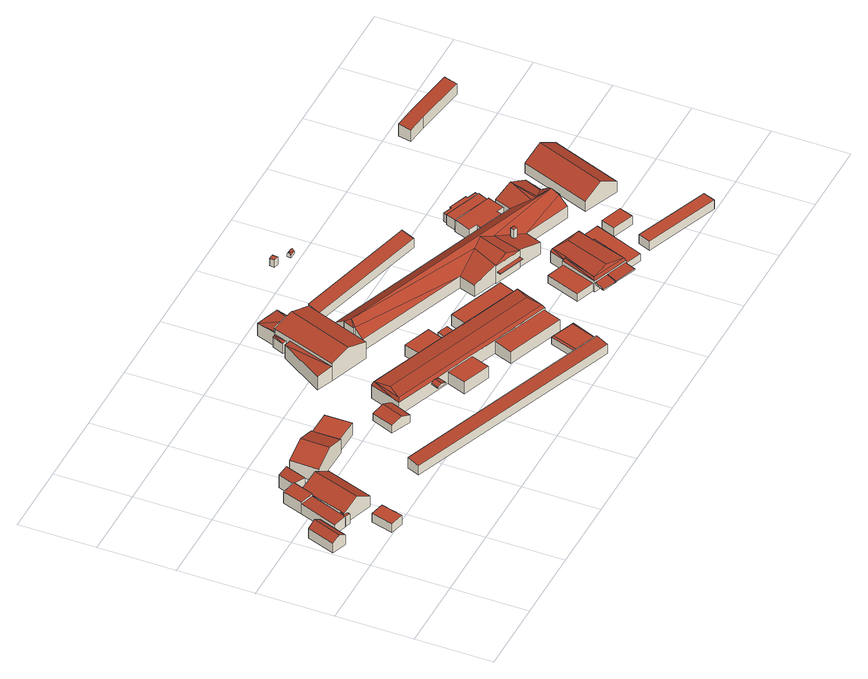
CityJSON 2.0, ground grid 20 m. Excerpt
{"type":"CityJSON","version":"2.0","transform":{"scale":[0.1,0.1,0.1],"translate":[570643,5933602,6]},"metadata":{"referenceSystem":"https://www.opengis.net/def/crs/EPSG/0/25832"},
"CityObjects":{
"building1":{"type":"Building","attributes":{"Grundfläche 2D":"32.714798","Grundhöhe NN":"6.305"},"geometry":[{"type":"Solid","lod":"3","boundaries":[[[[0,1,2,3]],[[4,1,0,5]],[[3,2,6,7]],[[5,0,3,7,8]],[[4,5,8,9]],[[6,2,1,4,9]],[[7,6,9,8]]]],"semantics":{"surfaces":[{"type":"RoofSurface"},{"type":"WallSurface"},{"type":"GroundSurface"}],"values":[[0,0,1,1,1,1,2]]}}]},
"building2":{"type":"Building","attributes":{"Grundfläche 2D":"22.353680","Grundhöhe NN":"6.291"},"geometry":[{"type":"Solid","lod":"3","boundaries":[[[[10,11,12,13]],[[14,15,13,12]],[[15,16,10,13]],[[16,17,11,10]],[[17,14,12,11]],[[17,16,15,14]]]],"semantics":{"surfaces":[{"type":"RoofSurface"},{"type":"WallSurface"},{"type":"GroundSurface"}],"values":[[0,1,1,1,1,2]]}}]},
"building3":{"type":"Building","attributes":{"Grundfläche 2D":"176.101516","Grundhöhe NN":"6.305"},"geometry":[{"type":"Solid","lod":"3","boundaries":[[[[18,19,20,21]],[[22,23,18,21,24,25,26]],[[27,28,29,30,31,32,33]],[[34,35,36,37]],[[38,39,40,41,42,43]],[[24,21,20,44,45]],[[25,24,45,46,40,26]],[[26,40,39,22]],[[47,19,18,23,22,39,38,48]],[[20,19,47,44]],[[30,29,49,50]],[[31,30,50,51]],[[28,27,52,53]],[[54,52,27,33,32,31,51,55,42,41]],[[36,56,57,58,37]],[[37,58,49,29,34]],[[34,29,28,35]],[[36,35,28,53,57,56]],[[41,40,46,54]],[[43,42,55,59]],[[38,43,59,48]],[[53,52,54,46,45,44,47,48,59,55,51,50,49,58,57]]]],"semantics":{"surfaces":[{"type":"RoofSurface"},{"type":"WallSurface"},{"type":"GroundSurface"}],"values":[[0,0,0,0,0,1,1,1,1,1,1,1,1,1,1,1,1,1,1,1,1,2]]}}]},
"building4":{"type":"Building","attributes":{"Grundfläche 2D":"18.854319","Grundhöhe NN":"6.305"},"geometry":[{"type":"Solid","lod":"3","boundaries":[[[[60,61,62,63,56]],[[63,64,57,65,60,56]],[[61,60,65,66]],[[62,61,66,67]],[[63,62,67,64]],[[65,57,64,67,66]]]],"semantics":{"surfaces":[{"type":"RoofSurface"},{"type":"WallSurface"},{"type":"GroundSurface"}],"values":[[0,1,1,1,1,2]]}}]},
"building5":{"type":"Building","attributes":{"Grundfläche 2D":"137.521249","Grundhöhe NN":"6.530"},"geometry":[{"type":"Solid","lod":"3","boundaries":[[[[68,69,70,71]],[[70,69,72,73,74]],[[75,76,77,78]],[[72,69,68,79,80]],[[76,81,82,74,73,72,80,83,77]],[[71,70,74,82,84]],[[68,71,84,79]],[[78,77,83,85]],[[75,78,85,86]],[[76,75,86,81]],[[81,86,85,83,80,79,84,82]]]],"semantics":{"surfaces":[{"type":"RoofSurface"},{"type":"WallSurface"},{"type":"GroundSurface"}],"values":[[0,0,0,1,1,1,1,1,1,1,2]]}}]},
"building6":{"type":"Building","attributes":{"Grundfläche 2D":"35.312991","Grundhöhe NN":"6.864"},"geometry":[{"type":"Solid","lod":"3","boundaries":[[[[87,88,89,90,91]],[[92,88,87,93]],[[91,90,94,95]],[[90,89,96,94]],[[93,87,91,95,97]],[[92,93,97,98]],[[89,88,92,98,96]],[[98,97,95,94,96]]]],"semantics":{"surfaces":[{"type":"RoofSurface"},{"type":"WallSurface"},{"type":"GroundSurface"}],"values":[[0,0,1,1,1,1,1,2]]}}]},
"building7":{"type":"Building","attributes":{"Grundfläche 2D":"219.039097","Grundhöhe NN":"6.607"},"geometry":[{"type":"Solid","lod":"3","boundaries":[[[[99,100,101,102,103]],[[99,103,104,105]],[[100,99,105,106]],[[101,100,106,107]],[[104,103,102,101,107,108]],[[108,107,106,105,104]]]],"semantics":{"surfaces":[{"type":"RoofSurface"},{"type":"WallSurface"},{"type":"GroundSurface"}],"values":[[0,1,1,1,1,2]]}}]},
"building8":{"type":"Building","attributes":{"Grundfläche 2D":"287.566598","Grundhöhe NN":"6.319"},"geometry":[{"type":"Solid","lod":"3","boundaries":[[[[109,110,111]],[[112,110,109]],[[112,109,113]],[[114,115,116]],[[114,116,117]],[[118,117,119]],[[114,117,118]],[[118,119,120]],[[121,122,123]],[[124,122,121]],[[125,126,127,128,129]],[[130,131,125,129,132,133]],[[113,109,134,135]],[[112,113,135,136]],[[110,112,136,137]],[[116,115,138,139]],[[117,116,139,140]],[[117,140,134,109,119]],[[119,109,111,120]],[[121,123,141,142]],[[124,121,142,143]],[[122,124,143,144]],[[127,126,145,146]],[[114,118,132,129,128,127,146,138,115]],[[132,118,120,133]],[[110,137,141,123,122,131,130,133,120,111]],[[125,131,122,144,145,126]],[[143,142,141,137,136,135,134,140,139,138,146,145,144]]]],"semantics":{"surfaces":[{"type":"RoofSurface"},{"type":"WallSurface"},{"type":"GroundSurface"}],"values":[[0,0,0,0,0,0,0,0,0,0,0,0,1,1,1,1,1,1,1,1,1,1,1,1,1,1,1,2]]}}]},
"building9":{"type":"Building","attributes":{"Grundfläche 2D":"686.457080","Grundhöhe NN":"6.694"},"children":["building9-1"],"geometry":[{"type":"Solid","lod":"3","boundaries":[[[[147,148,149,150]],[[151,152,153,154]],[[155,156,157,158]],[[159,160,161]],[[159,162,163,160]],[[161,160,164]],[[165,166,164,167,168]],[[164,160,167]],[[169,170,171,172,173,174,175,176,163,162]],[[175,168,167,176]],[[177,178,163,176]],[[178,177,167,160]],[[176,167,177]],[[178,160,163]],[[179,180,181,182]],[[183,184,185,186]],[[162,159,161,187,188]],[[182,181,189,190,150,149,191,192,175,174,173,172,171,170,169,162,188,193]],[[168,175,192,194]],[[153,152,195,196,186,185,197,198,157,156,199,187,161,164,166,165,168,194,200]],[[147,150,190,201]],[[148,147,201,202]],[[149,148,202,191]],[[154,153,200,203]],[[151,154,203,204]],[[152,151,204,195]],[[158,157,198,205]],[[155,158,205,206]],[[156,155,206,199]],[[179,182,193,207]],[[180,179,207,208]],[[181,180,208,189]],[[183,186,196,209]],[[184,183,209,210]],[[185,184,210,197]],[[208,207,193,188,187,199,206,205,198,197,210,209,196,195,204,203,200,194,192,191,202,201,190,189]]]],"semantics":{"surfaces":[{"type":"RoofSurface"},{"type":"WallSurface"},{"type":"GroundSurface"}],"values":[[0,0,0,0,0,0,0,0,0,0,0,0,0,0,0,0,1,1,1,1,1,1,1,1,1,1,1,1,1,1,1,1,1,1,1,2]]}}]},
"building9-1":{"type":"BuildingInstallation","parents":["building9"],"geometry":[{"type":"MultiSurface","lod":"3","boundaries":[[[211,212,213,214]],[[214,213,215,216]],[[212,217,218,215,213]],[[216,215,218,219]],[[211,214,216,219,220]],[[212,211,220,217]],[[218,217,220,219]]],"semantics":{"surfaces":[{"type":"RoofSurface"},{"type":"WallSurface"},{"type":"OuterCeilingSurface"}],"values":[0,0,1,1,1,1,2]}}]},
"building10":{"type":"Building","attributes":{"Grundfläche 2D":"52.535932","Grundhöhe NN":"7.075"},"geometry":[{"type":"Solid","lod":"3","boundaries":[[[[221,222,223,224]],[[221,224,225]],[[226,227,225,228]],[[221,225,227]],[[221,227,226,222]],[[224,223,229,230]],[[225,224,230,231]],[[228,225,231,232]],[[223,222,226,228,232,229]],[[231,230,229,232]]]],"semantics":{"surfaces":[{"type":"RoofSurface"},{"type":"WallSurface"},{"type":"GroundSurface"}],"values":[[0,0,0,0,0,1,1,1,1,2]]}}]},
"building11":{"type":"Building","attributes":{"Grundfläche 2D":"120.333540","Grundhöhe NN":"7.291"},"geometry":[{"type":"Solid","lod":"3","boundaries":[[[[233,234,235,236]],[[237,238,236,235]],[[238,239,233,236]],[[239,240,234,233]],[[240,237,235,234]],[[240,239,238,237]]]],"semantics":{"surfaces":[{"type":"RoofSurface"},{"type":"WallSurface"},{"type":"GroundSurface"}],"values":[[0,1,1,1,1,2]]}}]},
"building12":{"type":"Building","attributes":{"Grundfläche 2D":"1.776309","Grundhöhe NN":"6.925"},"geometry":[{"type":"Solid","lod":"3","boundaries":[[[[241,242,243,244]],[[245,246,244,243]],[[246,247,241,244]],[[247,248,242,241]],[[248,245,243,242]],[[248,247,246,245]]]],"semantics":{"surfaces":[{"type":"RoofSurface"},{"type":"WallSurface"},{"type":"GroundSurface"}],"values":[[0,1,1,1,1,2]]}}]},
"building13":{"type":"Building","attributes":{"Grundfläche 2D":"835.436307","Grundhöhe NN":"6.985"},"children":["building13-1","building13-2"],"geometry":[{"type":"Solid","lod":"3","boundaries":[[[[249,250,251]],[[252,253,249]],[[249,253,254,250]],[[253,255,256,254]],[[254,256,257,258,259]],[[260,261,259,258,262]],[[260,263,264,261]],[[265,266,264]],[[266,267,261,264]],[[268,267,266]],[[269,270,271,267,272]],[[273,274,270]],[[270,274,275,271]],[[275,276,277,278]],[[279,271,275]],[[275,278,279]],[[267,271,279]],[[279,278,277,280,281,282,283,250,267]],[[267,250,254,259,261]],[[251,250,283]],[[284,285,262,258,257]],[[272,267,268]],[[286,287,288,289,290,291,292,293,294]],[[295,296,297,298,299]],[[282,281,300,301]],[[283,282,301,302]],[[251,283,302,303]],[[249,251,303,304]],[[252,249,304,305]],[[253,252,305,306]],[[255,253,306,307]],[[256,255,307,308]],[[257,256,308,309]],[[257,309,310,311,262,285,284]],[[260,262,311,312]],[[263,260,312,313]],[[264,263,313,314]],[[265,264,314,315]],[[266,265,315,316]],[[268,266,316,317]],[[272,268,317,318]],[[269,272,318,319]],[[270,269,319,320]],[[273,270,320,321]],[[274,273,321,322]],[[276,275,274,322,323]],[[277,276,323,324]],[[286,325,300,281,280,277,324,326,287]],[[288,287,326,327]],[[289,288,327,328]],[[290,289,328,329]],[[330,331,292,291,290,329,332,297,296]],[[293,292,331,333]],[[294,293,333,334]],[[286,294,334,325]],[[298,297,332,335]],[[336,295,299,298,335,337]],[[296,295,336,330]],[[317,316,315,314,313,312,311,310,309,308,307,306,305,304,303,302,301,300,325,334,333,331,330,336,337,335,332,329,328,327,326,324,323,322,321,320,319,318]]]],"semantics":{"surfaces":[{"type":"RoofSurface"},{"type":"WallSurface"},{"type":"GroundSurface"}],"values":[[0,0,0,0,0,0,0,0,0,0,0,0,0,0,0,0,0,0,0,0,0,0,0,0,1,1,1,1,1,1,1,1,1,1,1,1,1,1,1,1,1,1,1,1,1,1,1,1,1,1,1,1,1,1,1,1,1,1,2]]}}]},
"building13-1":{"type":"BuildingInstallation","parents":["building13"],"geometry":[{"type":"MultiSurface","lod":"3","boundaries":[[[338,339,340,341]],[[341,340,342,343]],[[338,341,343,344]],[[339,338,344,345]],[[340,339,345,342]]],"semantics":{"surfaces":[{"type":"RoofSurface"},{"type":"WallSurface"}],"values":[0,1,1,1,1]}}]},
"building13-2":{"type":"BuildingInstallation","parents":["building13"],"geometry":[{"type":"MultiSurface","lod":"3","boundaries":[[[346,347,348,349]],[[348,350,351,349]],[[346,349,351,352]],[[347,346,352,353]],[[348,347,353,350]],[[353,352,351,350]]],"semantics":{"surfaces":[{"type":"RoofSurface"},{"type":"WallSurface"},{"type":"OuterCeilingSurface"}],"values":[0,1,1,1,1,2]}}]},
"building14":{"type":"Building","attributes":{"Grundfläche 2D":"1.860643","Grundhöhe NN":"7.263"},"geometry":[{"type":"Solid","lod":"3","boundaries":[[[[354,355,356,357]],[[354,358,359]],[[354,359,355]],[[358,354,357,360,361]],[[359,358,361,362]],[[363,356,355,359,362,364]],[[357,356,363,360]],[[362,361,360,363,364]]]],"semantics":{"surfaces":[{"type":"RoofSurface"},{"type":"WallSurface"},{"type":"GroundSurface"}],"values":[[0,0,0,1,1,1,1,2]]}}]},
"building15":{"type":"Building","attributes":{"Grundfläche 2D":"270.343029","Grundhöhe NN":"7.221"},"children":["building15-1","building15-2"],"geometry":[{"type":"Solid","lod":"3","boundaries":[[[[365,366,367,368]],[[369,370,371]],[[369,372,370]],[[373,371,370,374]],[[375,376,369]],[[376,372,369]],[[377,376,375]],[[377,378,379,376]],[[380,381,382,383,379,378]],[[382,384,385,386,383]],[[387,388,386,385]],[[373,374,387]],[[374,388,387]],[[389,390,383,388,374]],[[379,390,389,370,372]],[[389,374,370]],[[390,379,383]],[[383,386,388]],[[379,372,376]],[[391,392,393,394,395,396]],[[369,371,397,398]],[[375,369,398,399]],[[367,400,401,378,377,375,399,402,368]],[[382,381,380,378,401,403,404]],[[385,384,382,404,405,394,393]],[[385,393,392,387]],[[406,373,387,392,391,407]],[[371,373,406,397]],[[365,368,402,408]],[[366,365,408,409]],[[367,366,409,400]],[[395,394,405,410]],[[396,395,410,411]],[[391,396,411,407]],[[408,402,399,398,397,406,407,411,410,405,404,403,401,400,409]]]],"semantics":{"surfaces":[{"type":"RoofSurface"},{"type":"WallSurface"},{"type":"GroundSurface"}],"values":[[0,0,0,0,0,0,0,0,0,0,0,0,0,0,0,0,0,0,0,0,1,1,1,1,1,1,1,1,1,1,1,1,1,1,2]]}}]},
"building15-1":{"type":"BuildingInstallation","parents":["building15"],"geometry":[{"type":"MultiSurface","lod":"3","boundaries":[[[412,413,414,415]],[[414,416,417,418,415]],[[412,415,418,419]],[[412,419,420,413]],[[416,413,420,417]],[[420,419,418,417]]],"semantics":{"surfaces":[{"type":"RoofSurface"},{"type":"WallSurface"},{"type":"OuterCeilingSurface"}],"values":[0,1,1,1,1,2]}}]},
"building15-2":{"type":"BuildingInstallation","parents":["building15"],"geometry":[{"type":"MultiSurface","lod":"3","boundaries":[[[421,422,423,424,425]],[[425,424,426,416,414]],[[427,422,421,425,414,413]],[[423,422,427,428]],[[424,423,428,426]],[[413,416,426,428,427]]],"semantics":{"surfaces":[{"type":"RoofSurface"},{"type":"WallSurface"},{"type":"OuterCeilingSurface"}],"values":[0,1,1,1,1,2]}}]},
"building16":{"type":"Building","attributes":{"Grundfläche 2D":"23.813593","Grundhöhe NN":"7.221"},"geometry":[{"type":"Solid","lod":"3","boundaries":[[[[429,430,431,432]],[[433,434,432,431]],[[434,435,429,432]],[[435,436,430,429]],[[436,433,431,430]],[[436,435,434,433]]]],"semantics":{"surfaces":[{"type":"RoofSurface"},{"type":"WallSurface"},{"type":"GroundSurface"}],"values":[[0,1,1,1,1,2]]}}]},
"building17":{"type":"Building","attributes":{"Grundfläche 2D":"12.720178","Grundhöhe NN":"7.539"},"geometry":[{"type":"Solid","lod":"3","boundaries":[[[[437,438,439,440,441,442,443,444]],[[445,446,440,439]],[[446,447,441,440]],[[447,448,442,441]],[[448,449,443,442]],[[449,450,444,443]],[[450,451,437,444]],[[451,452,438,437]],[[452,445,439,438]],[[445,452,451,450,449,448,447,446]]]],"semantics":{"surfaces":[{"type":"RoofSurface"},{"type":"WallSurface"},{"type":"GroundSurface"}],"values":[[0,1,1,1,1,1,1,1,1,2]]}}]},
"building18":{"type":"Building","attributes":{"Grundfläche 2D":"71.741399","Grundhöhe NN":"7.057"},"geometry":[{"type":"Solid","lod":"3","boundaries":[[[[453,454,455,456]],[[457,458,456,455]],[[458,459,453,456]],[[459,460,454,453]],[[460,457,455,454]],[[460,459,458,457]]]],"semantics":{"surfaces":[{"type":"RoofSurface"},{"type":"WallSurface"},{"type":"GroundSurface"}],"values":[[0,1,1,1,1,2]]}}]},
"building19":{"type":"Building","attributes":{"Grundfläche 2D":"200.109351","Grundhöhe NN":"7.412"},"geometry":[{"type":"Solid","lod":"3","boundaries":[[[[461,462,463,464]],[[465,462,461,466]],[[464,463,467,468]],[[466,461,464,468,469]],[[465,466,469,470]],[[467,463,462,465,470]],[[469,468,467,470]]]],"semantics":{"surfaces":[{"type":"RoofSurface"},{"type":"WallSurface"},{"type":"GroundSurface"}],"values":[[0,0,1,1,1,1,2]]}}]},
"building20":{"type":"Building","attributes":{"Grundfläche 2D":"70.024758","Grundhöhe NN":"6.850"},"geometry":[{"type":"Solid","lod":"3","boundaries":[[[[471,472,473,474,475,476]],[[477,478,475,474]],[[478,479,476,475]],[[479,480,471,476]],[[480,481,472,471]],[[481,482,473,472]],[[482,477,474,473]],[[477,482,481,480,479,478]]]],"semantics":{"surfaces":[{"type":"RoofSurface"},{"type":"WallSurface"},{"type":"GroundSurface"}],"values":[[0,1,1,1,1,1,1,2]]}}]}
},
"vertices":[
[53,366,45],[26,291,45],[46,284,31],[73,360,31],[7,298,31],[33,372,31],[46,284,3],[73,360,3],[33,372,3],[7,298,3],
[129,204,28],[165,195,30],[180,253,30],[144,262,29],[180,253,3],[144,262,3],[129,204,3],[165,195,3],
[152,303,59],[194,289,34],[237,413,34],[195,428,59],[111,317,34],[122,313,40],[154,442,34],[143,409,34],[115,327,34],[110,329,34],[139,410,34],[105,422,32],[69,321,32],[103,310,34],[103,311,34],[109,328,34],[105,422,36],[139,410,41],[157,464,42],[123,475,36],[122,313,31],[111,317,32],[115,327,32],[109,328,33],[103,311,33],[119,306,31],[237,413,3],[154,442,3],[115,327,3],[194,289,3],[122,313,3],[105,422,3],[69,321,3],[103,310,3],[110,329,3],[139,410,3],[109,328,3],[103,311,3],[157,464,40],[157,464,3],[123,475,3],[119,306,3],
[189,451,37],[208,506,37],[170,508,40],[155,464,40],[155,464,3],[189,451,3],[208,506,3],[170,508,3],
[221,430,45],[280,429,66],[281,504,66],[222,505,45],[339,428,45],[340,502,45],[340,503,45],[409,501,40],[340,502,40],[339,431,42],[408,430,42],[221,430,5],[339,428,5],[340,502,5],[340,503,5],[339,431,5],[222,505,5],[408,430,5],[409,501,5],
[500,394,41],[476,336,41],[500,326,31],[514,360,31],[524,384,31],[448,348,31],[471,406,31],[514,360,9],[524,384,9],[500,326,9],[471,406,9],[448,348,9],
[339,232,33],[916,15,33],[929,48,37],[927,49,37],[352,265,37],[352,265,6],[339,232,6],[916,15,6],[929,48,6],[927,49,6],
[629,726,34],[620,692,36],[631,725,36],[612,696,32],[625,727,33],[685,708,41],[692,705,41],[710,756,38],[647,777,39],[632,728,43],[629,726,43],[631,725,43],[599,686,42],[569,554,46],[615,680,44],[525,571,42],[621,535,69],[674,515,53],[738,689,53],[692,705,67],[685,708,69],[615,680,53],[569,554,53],[632,728,53],[631,725,53],[629,726,3],[625,727,3],[612,696,3],[620,692,3],[692,705,3],[710,756,3],[647,777,3],[615,680,3],[599,686,3],[525,571,3],[569,554,3],[674,515,3],[738,689,3],
[790,202,42],[941,146,42],[959,195,42],[808,251,42],[858,383,40],[840,335,40],[990,280,40],[1009,327,40],[715,436,40],[698,388,40],[770,361,40],[788,409,40],[524,384,46],[549,439,55],[546,444,46],[514,360,46],[520,363,55],[770,361,46],[810,347,46],[782,357,46],[988,275,55],[993,279,46],[612,324,46],[624,319,46],[636,315,46],[739,277,46],[808,251,46],[959,195,46],[962,194,46],[959,200,55],[965,241,58],[546,396,58],[647,255,42],[721,228,42],[739,277,42],[665,304,42],[822,378,34],[793,388,34],[782,357,34],[810,347,34],[546,444,7],[514,360,7],[739,277,7],[808,251,7],[959,195,7],[962,194,7],[665,304,7],[993,279,7],[840,335,7],[810,347,7],[782,357,7],[770,361,7],[698,388,7],[990,280,7],[790,202,7],[941,146,7],[1009,327,7],[858,383,7],[788,409,7],[715,436,7],[647,255,7],[721,228,7],[822,378,7],[793,388,7],
[628,293,42],[636,315,42],[624,319,47],[616,298,47],[612,324,42],[604,302,42],[636,315,40],[612,324,40],[604,302,40],[628,293,40],
[948,117,35],[923,51,35],[927,49,32],[954,119,32],[888,144,32],[867,72,35],[891,139,35],[862,73,32],[927,49,11],[954,119,11],[888,144,11],[862,73,11],
[1072,574,39],[1081,608,46],[752,695,46],[740,662,39],[752,695,13],[740,662,13],[1072,574,13],[1081,608,13],
[880,838,31],[893,836,31],[894,850,31],[881,851,31],[894,850,9],[881,851,9],[880,838,9],[893,836,9],
[699,554,64],[710,568,76],[696,555,64],[689,529,44],[986,419,44],[1069,420,64],[971,376,44],[1036,352,62],[1035,350,62],[1074,343,74],[1103,421,74],[1109,325,62],[1129,397,64],[1108,323,62],[1174,300,44],[1190,343,44],[1317,297,44],[1325,322,64],[1326,341,76],[1328,321,64],[1337,354,64],[1346,379,45],[1302,367,63],[1339,354,64],[1348,378,44],[1364,424,44],[1318,441,68],[1272,458,44],[1256,414,44],[1284,374,64],[1291,365,68],[1167,447,44],[719,612,44],[710,585,64],[708,586,64],[1037,349,62],[1107,323,62],[1167,447,43],[1231,423,43],[1235,437,43],[1255,430,43],[1271,475,43],[1268,476,43],[1167,513,43],[1151,469,43],[1172,460,43],[1181,540,41],[1170,512,41],[1268,476,41],[1279,503,41],[1278,504,41],[719,612,10],[710,585,10],[708,586,10],[696,555,10],[699,554,10],[689,529,10],[986,419,10],[971,376,10],[1036,352,10],[1035,350,10],[1037,349,10],[1108,323,10],[1109,325,10],[1174,300,10],[1190,343,10],[1317,297,10],[1325,322,10],[1328,321,10],[1339,354,10],[1337,354,10],[1346,379,10],[1348,378,10],[1364,424,10],[1272,458,10],[1256,414,10],[1167,447,10],[1231,423,10],[1235,437,10],[1255,430,10],[1271,475,10],[1170,512,10],[1167,513,10],[1268,476,10],[1151,469,10],[1172,460,10],[1279,503,10],[1181,540,10],[1278,504,10],
[1159,353,81],[1162,362,81],[1152,366,81],[1149,356,81],[1152,366,55],[1149,356,55],[1159,353,53],[1162,362,53],
[1033,338,44],[1104,313,44],[1107,323,44],[1037,349,44],[1107,323,42],[1037,349,42],[1033,338,42],[1104,313,42],
[923,822,26],[939,821,26],[940,826,20],[923,827,20],[922,816,20],[939,815,20],[923,827,13],[922,816,13],[939,815,13],[940,826,13],[939,821,13],
[1084,241,34],[1051,152,34],[1099,134,35],[1132,224,35],[1138,225,45],[1156,262,53],[1153,266,45],[1140,220,53],[1241,234,45],[1237,232,53],[1133,227,45],[1136,222,53],[1099,134,45],[1098,130,45],[1102,132,53],[1100,129,45],[1136,116,45],[1195,94,45],[1192,98,53],[1196,97,45],[1231,190,45],[1226,189,53],[1225,192,45],[1222,190,53],[1192,238,57],[1151,124,57],[1240,230,33],[1225,192,33],[1231,190,33],[1196,97,33],[1243,79,33],[1293,211,33],[1153,266,12],[1138,225,12],[1133,227,12],[1099,134,12],[1098,130,12],[1132,224,12],[1100,129,12],[1195,94,12],[1196,97,12],[1241,234,12],[1240,230,12],[1084,241,12],[1051,152,12],[1243,79,12],[1293,211,12],
[1089,103,35],[1126,89,35],[1136,116,40],[1100,129,40],[1136,116,35],[1136,116,33],[1100,129,33],[1089,103,33],[1126,89,33],
[1126,89,37],[1125,88,37],[1183,67,37],[1192,95,41],[1136,116,41],[1192,95,35],[1125,88,35],[1183,67,35],
[1354,150,37],[1368,188,37],[1312,208,37],[1298,171,37],[1312,208,12],[1298,171,12],[1354,150,12],[1368,188,12],
[1184,549,39],[1181,540,39],[1278,504,39],[1281,513,39],[1257,522,39],[1259,527,39],[1210,545,39],[1209,540,39],[1278,504,15],[1281,513,15],[1257,522,15],[1259,527,15],[1210,545,15],[1209,540,15],[1184,549,15],[1181,540,15],
[1300,109,37],[1287,77,37],[1484,2,37],[1496,33,37],[1484,2,11],[1496,33,11],[1300,109,11],[1287,77,11],
[1397,248,75],[1467,433,75],[1419,450,45],[1350,266,45],[1514,415,45],[1444,229,45],[1419,450,14],[1350,266,14],[1444,229,14],[1514,415,14],
[1422,738,40],[1476,732,40],[1619,711,40],[1626,746,43],[1482,767,43],[1428,773,43],[1626,746,8],[1482,767,8],[1428,773,8],[1422,738,8],[1476,732,8],[1619,711,8]
]}
